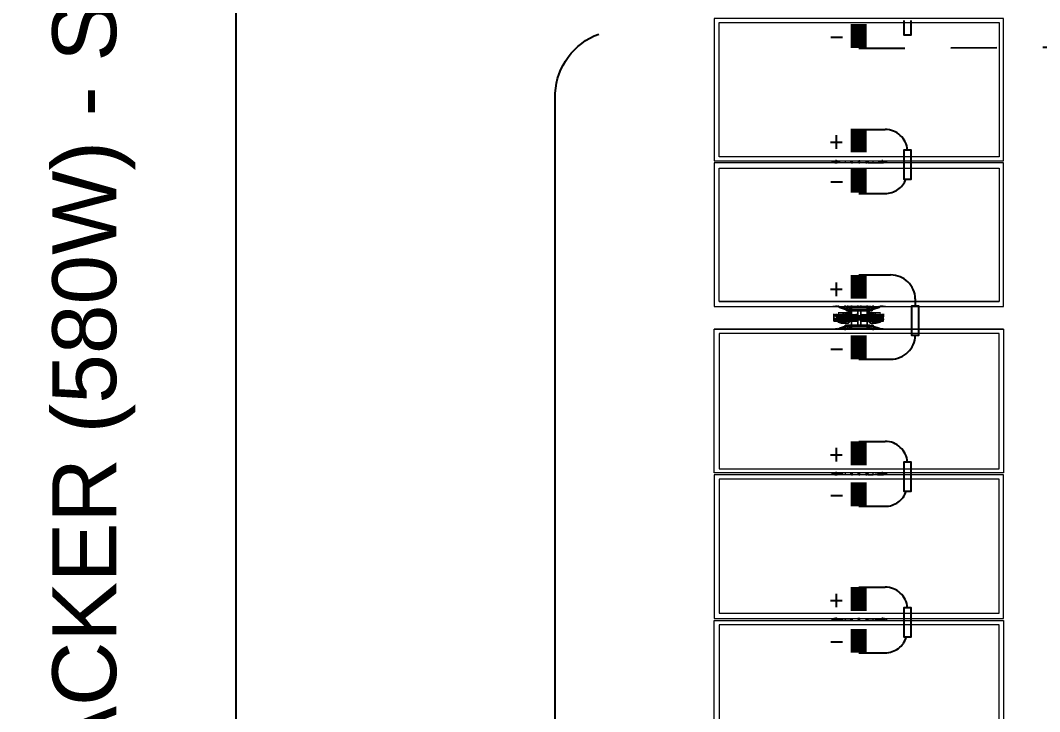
# Model space of a CAD drawing. Header units: feet. Extents: x -5.1 to 70.3, y -33 to 8.
# Drawn here: x 40.31 to 42.526, y -19.592 to -18.089 of the extents above; entities that cross this region are included whole.
import ezdxf

# ---------------------------------------------------------------- set-up
doc = ezdxf.new("R2010")
doc.units = ezdxf.units.FT
doc.header["$MEASUREMENT"] = 0
doc.linetypes.add('HIDDEN', pattern=[0.375, 0.25, -0.125])
for name, color, linetype in [('E-HARN-COMP', 8, 'Continuous'), ('E-TRNK-CABL-NEG', 170, 'HIDDEN'), ('E-TRUNK-CABLE-POS', 10, 'HIDDEN'), ('G-ANNO-TEXT', 1, 'Continuous'), ('Polarity-Text', 7, 'Continuous')]:
    doc.layers.add(name, color=color, linetype=linetype)
doc.styles.add('NEI-A', font='arial.ttf')

# ---------------------------------------------------------------- blocks, each defined once
blk = doc.blocks.new('A$Cc93f9aa1')
at = {"lineweight": 5}
for points in [[(5.5131, 0.4666), (5.5131, 0), (5.2831, 0), (5.2831, 0.4666)], [(5.7481, 0.4666), (5.5164, 0.4666), (5.5164, 0), (5.7481, 0)], [(5.9831, 0), (5.7514, 0), (5.7514, 0.4666), (5.9831, 0.4666)], [(6.2514, 0), (6.2514, 0.4666), (6.0198, 0.4666), (6.0198, 0)], [(6.4847, 0.4666), (6.2547, 0.4666), (6.2547, 0), (6.4847, 0)], [(5.5064, 0.4583), (5.2898, 0.4583), (5.2898, 0.0067), (5.5064, 0.0067)], [(5.7414, 0.0067), (5.7414, 0.4583), (5.5248, 0.4583), (5.5248, 0.0067)], [(5.9764, 0.0067), (5.9764, 0.4583), (5.7581, 0.4583), (5.7581, 0.0067)], [(6.0281, 0.4583), (6.2431, 0.4583), (6.2431, 0.0067), (6.0281, 0.0067)], [(6.2614, 0.4583), (6.4781, 0.4583), (6.4781, 0.0067), (6.2614, 0.0067)], [(5.5148, 0.275), (5.5148, 0.2733)], [(5.9848, 0.2667), (5.9831, 0.2683), (5.9831, 0.27), (5.9831, 0.275), (5.9831, 0.27), (5.9831, 0.2683)], [(5.9848, 0.2517), (5.9848, 0.25), (5.9831, 0.25), (5.9831, 0.2517), (5.9848, 0.2517), (5.9848, 0.2533), (5.9831, 0.255), (5.9864, 0.255), (5.9881, 0.255), (5.9848, 0.265), (5.9881, 0.255), (5.9864, 0.255), (5.9881, 0.255), (5.9881, 0.2533), (5.9881, 0.2517)], [(5.9948, 0.2667), (5.9931, 0.2617), (5.9931, 0.25), (5.9931, 0.2517), (5.9931, 0.25), (5.9931, 0.2617)], [(5.9964, 0.2667), (5.9964, 0.2583), (5.9964, 0.2667), (5.9948, 0.2667), (5.9948, 0.2583), (5.9948, 0.2667)], [(6.0081, 0.27), (6.0064, 0.27), (6.0064, 0.2733), (6.0064, 0.2717), (6.0048, 0.2717), (6.0048, 0.27), (6.0064, 0.27), (6.0048, 0.27), (6.0064, 0.27), (6.0048, 0.27), (6.0031, 0.27), (6.0048, 0.27), (6.0031, 0.27), (6.0048, 0.27), (6.0064, 0.27), (6.0048, 0.27), (6.0031, 0.27), (6.0031, 0.2683), (6.0031, 0.27), (6.0048, 0.27), (6.0031, 0.27), (6.0048, 0.27), (6.0048, 0.2683), (6.0031, 0.2683), (6.0014, 0.2683), (5.9998, 0.2683), (5.9981, 0.2683), (5.9981, 0.27), (5.9964, 0.27), (5.9964, 0.2733), (5.9981, 0.2733), (5.9981, 0.2717), (5.9998, 0.2717), (5.9981, 0.2717), (5.9981, 0.2733), (5.9998, 0.2733), (6.0048, 0.2733), (6.0064, 0.2733), (6.0081, 0.2733), (6.0064, 0.2733), (6.0048, 0.2733), (5.9998, 0.2733), (5.9981, 0.2733), (5.9964, 0.2733), (5.9964, 0.27), (5.9981, 0.27), (5.9981, 0.2683), (5.9998, 0.2683), (6.0014, 0.2683), (6.0031, 0.2683), (6.0048, 0.2683), (6.0048, 0.27), (6.0048, 0.2717), (6.0064, 0.2717), (6.0064, 0.2733), (6.0064, 0.27)], [(5.9964, 0.2383), (5.9981, 0.2383), (5.9964, 0.2383), (5.9964, 0.2617), (5.9964, 0.27), (5.9981, 0.27), (5.9964, 0.27), (5.9964, 0.2617)], [(5.9998, 0.27), (5.9981, 0.27), (5.9964, 0.27), (5.9981, 0.27)], [(6.0064, 0.195), (6.0064, 0.2033), (6.0064, 0.195), (6.0081, 0.195), (6.0064, 0.195), (6.0048, 0.1967), (6.0064, 0.195), (6.0064, 0.1933), (6.0048, 0.1933), (6.0048, 0.195), (6.0048, 0.1967), (6.0048, 0.195), (6.0064, 0.195), (6.0048, 0.195), (6.0048, 0.1933), (6.0064, 0.1933), (6.0064, 0.195), (6.0048, 0.195), (6.0048, 0.1933), (6.0064, 0.1933), (6.0081, 0.1933), (6.0064, 0.1933), (6.0048, 0.1933), (6.0048, 0.195), (6.0031, 0.195), (6.0048, 0.195), (6.0031, 0.195), (6.0048, 0.195), (6.0031, 0.195), (6.0048, 0.195), (6.0031, 0.195), (6.0048, 0.195), (6.0048, 0.1967), (6.0031, 0.1967), (6.0031, 0.2183), (6.0014, 0.2183), (6.0014, 0.2467), (6.0031, 0.2467), (6.0031, 0.2683), (6.0048, 0.2683), (6.0048, 0.2467), (6.0031, 0.2467), (6.0031, 0.2183), (6.0048, 0.2183), (6.0048, 0.2467), (6.0048, 0.2183), (6.0031, 0.2183), (6.0031, 0.2467), (6.0048, 0.2467), (6.0048, 0.2683), (6.0031, 0.2683), (6.0031, 0.2467), (6.0014, 0.2467), (6.0014, 0.2183), (6.0031, 0.2183), (6.0031, 0.1967), (6.0048, 0.1967), (6.0031, 0.1967), (6.0014, 0.1967), (5.9998, 0.1967), (5.9998, 0.195), (5.9981, 0.195), (5.9964, 0.195), (5.9981, 0.1967), (5.9964, 0.195), (5.9964, 0.1933), (5.9981, 0.1933), (5.9981, 0.195), (5.9998, 0.195), (5.9981, 0.195), (5.9981, 0.1967), (5.9981, 0.195), (5.9964, 0.195), (5.9964, 0.1933), (5.9981, 0.1933), (5.9981, 0.195), (5.9998, 0.195), (5.9981, 0.195), (5.9998, 0.195), (5.9998, 0.1967), (6.0014, 0.1967), (6.0031, 0.1967), (6.0048, 0.1967), (6.0048, 0.195)], [(6.0014, 0.2717), (5.9998, 0.2717), (5.9981, 0.2717), (5.9998, 0.27), (6.0014, 0.27), (5.9998, 0.27), (6.0014, 0.27), (5.9998, 0.27), (5.9981, 0.2717), (5.9998, 0.2717)], [(5.9998, 0.2683), (5.9998, 0.2467), (5.9981, 0.2467), (5.9981, 0.2683)], [(5.9998, 0.2683), (5.9998, 0.2467), (5.9981, 0.2467), (5.9981, 0.2683)], [(5.9998, 0.2467), (5.9998, 0.2183), (5.9981, 0.2183), (5.9981, 0.2467), (5.9981, 0.2183), (5.9998, 0.2183), (5.9998, 0.2467), (6.0014, 0.2467), (6.0014, 0.2667), (6.0014, 0.2467)], [(6.0014, 0.27), (5.9998, 0.27)], [(6.0014, 0.2683), (5.9998, 0.2683), (5.9998, 0.27), (5.9998, 0.2683), (6.0014, 0.2683), (6.0014, 0.2667), (5.9998, 0.2667), (6.0014, 0.2667)], [(6.0064, 0.2683), (6.0048, 0.2683), (6.0031, 0.2683), (6.0048, 0.2683)], [(6.0048, 0.2667), (6.0031, 0.2667)], [(6.0081, 0.2667), (6.0064, 0.2667)], [(6.0098, 0.2517), (6.0098, 0.2567), (6.0098, 0.2583), (6.0098, 0.2567), (6.0098, 0.255), (6.0064, 0.255), (6.0098, 0.255), (6.0098, 0.2567), (6.0098, 0.2517), (6.0098, 0.25), (6.0081, 0.25), (6.0064, 0.255), (6.0064, 0.2583), (6.0098, 0.2583), (6.0098, 0.2667), (6.0098, 0.2617), (6.0098, 0.25)], [(6.0098, 0.25), (6.0098, 0.26), (6.0098, 0.25), (6.0081, 0.2483), (6.0098, 0.25), (6.0081, 0.2483), (6.0081, 0.25), (6.0064, 0.255), (6.0064, 0.2583), (6.0064, 0.2667), (6.0064, 0.2583), (6.0098, 0.2583), (6.0098, 0.2667), (6.0098, 0.2617)], [(6.0164, 0.2533), (6.0164, 0.255), (6.0148, 0.255), (6.0181, 0.265), (6.0148, 0.255), (6.0164, 0.255), (6.0198, 0.255), (6.0198, 0.2533), (6.0181, 0.2533), (6.0181, 0.2517), (6.0148, 0.2517), (6.0148, 0.2533), (6.0164, 0.2533), (6.0164, 0.255), (6.0198, 0.255), (6.0198, 0.2533), (6.0181, 0.2533), (6.0181, 0.2517), (6.0148, 0.2517), (6.0148, 0.2533)], [(6.0198, 0.27), (6.0198, 0.2667), (6.0198, 0.27), (6.0198, 0.275)], [(5.9831, 0.2517), (5.9831, 0.25), (5.9848, 0.25), (5.9848, 0.2517), (5.9881, 0.2517), (5.9881, 0.2533), (5.9881, 0.255), (5.9864, 0.255), (5.9831, 0.255), (5.9848, 0.2533), (5.9848, 0.2517)], [(5.9848, 0.215), (5.9848, 0.2133), (5.9848, 0.215), (5.9831, 0.215), (5.9831, 0.25), (5.9831, 0.215)], [(5.9881, 0.245), (5.9864, 0.245), (5.9848, 0.2467), (5.9848, 0.2483), (5.9864, 0.2483), (5.9848, 0.2483), (5.9848, 0.2467), (5.9848, 0.2483), (5.9864, 0.2483), (5.9881, 0.2483), (5.9864, 0.2483), (5.9848, 0.2483), (5.9848, 0.2467), (5.9848, 0.245), (5.9848, 0.2467), (5.9864, 0.245), (5.9848, 0.245), (5.9831, 0.245), (5.9848, 0.245), (5.9864, 0.245), (5.9881, 0.245), (5.9881, 0.2467), (5.9881, 0.2483)], [(5.9864, 0.2483), (5.9848, 0.2467), (5.9864, 0.245), (5.9881, 0.2467)], [(5.9864, 0.2483), (5.9848, 0.2467), (5.9864, 0.245), (5.9881, 0.2467)], [(5.9864, 0.2483), (5.9881, 0.2483)], [(5.9881, 0.245), (5.9864, 0.245), (5.9881, 0.245), (5.9881, 0.2467), (5.9864, 0.2467), (5.9881, 0.2467), (5.9864, 0.2467), (5.9881, 0.2467), (5.9864, 0.2467), (5.9881, 0.2467), (5.9864, 0.2467), (5.9881, 0.2467), (5.9864, 0.2467), (5.9881, 0.2467), (5.9864, 0.2467), (5.9881, 0.2467), (5.9864, 0.2467), (5.9881, 0.2467), (5.9864, 0.2467), (5.9881, 0.2467), (5.9864, 0.2467), (5.9881, 0.2467), (5.9881, 0.2483)], [(5.9881, 0.2517), (5.9898, 0.2517), (5.9898, 0.255), (5.9881, 0.255), (5.9898, 0.255), (5.9881, 0.255), (5.9881, 0.2533), (5.9881, 0.255), (5.9898, 0.255), (5.9898, 0.2517), (5.9881, 0.2517), (5.9898, 0.2517), (5.9898, 0.215), (5.9881, 0.215), (5.9898, 0.215), (5.9898, 0.2517)], [(5.9931, 0.25), (5.9931, 0.26)], [(5.9948, 0.2583), (5.9964, 0.2583), (5.9964, 0.255), (5.9964, 0.25), (5.9948, 0.25), (5.9931, 0.2517), (5.9948, 0.2567), (5.9948, 0.255), (5.9964, 0.255), (5.9964, 0.2583)], [(5.9931, 0.2583), (5.9931, 0.2567)], [(5.9948, 0.2567), (5.9931, 0.2517), (5.9948, 0.25), (5.9964, 0.25), (5.9964, 0.255), (5.9948, 0.255)], [(5.9948, 0.25), (5.9931, 0.25), (5.9948, 0.2483), (5.9931, 0.25), (5.9948, 0.25), (5.9964, 0.2483), (5.9981, 0.2483), (5.9964, 0.2483), (5.9981, 0.2483), (5.9964, 0.2483), (5.9964, 0.25), (5.9964, 0.2483)], [(5.9964, 0.2483), (5.9948, 0.2483), (5.9931, 0.25), (5.9948, 0.2483)], [(5.9964, 0.2483), (5.9964, 0.2467), (5.9964, 0.2483), (5.9948, 0.2483)], [(5.9998, 0.2617), (5.9981, 0.2617)], [(5.9998, 0.2617), (5.9981, 0.2617)], [(6.0081, 0.2367), (6.0064, 0.2367), (6.0064, 0.2383), (6.0048, 0.2383), (6.0064, 0.2383), (6.0064, 0.2617), (6.0048, 0.2617), (6.0064, 0.2617), (6.0064, 0.2383), (6.0064, 0.235), (6.0081, 0.235), (6.0064, 0.235), (6.0081, 0.235), (6.0064, 0.235), (6.0081, 0.235), (6.0064, 0.235), (6.0064, 0.2383), (6.0064, 0.2367)], [(6.0064, 0.2617), (6.0048, 0.2617)], [(6.0064, 0.2483), (6.0131, 0.2483), (6.0064, 0.2483), (6.0081, 0.2483), (6.0098, 0.2483), (6.0081, 0.2483)], [(6.0098, 0.25), (6.0081, 0.2483), (6.0098, 0.2483), (6.0081, 0.2483), (6.0098, 0.25), (6.0114, 0.25), (6.0098, 0.25), (6.0098, 0.2517), (6.0098, 0.25), (6.0081, 0.25), (6.0081, 0.2483)], [(6.0148, 0.215), (6.0131, 0.215), (6.0131, 0.2517), (6.0148, 0.2517), (6.0131, 0.2517), (6.0131, 0.2533), (6.0148, 0.2533), (6.0148, 0.255), (6.0148, 0.2533), (6.0131, 0.2533), (6.0131, 0.2517), (6.0148, 0.2517), (6.0131, 0.2517), (6.0131, 0.215)], [(6.0164, 0.255), (6.0148, 0.255), (6.0148, 0.2533), (6.0164, 0.2533), (6.0148, 0.2533), (6.0148, 0.255)], [(6.0148, 0.2483), (6.0164, 0.2483), (6.0148, 0.2483), (6.0148, 0.2467), (6.0164, 0.245), (6.0148, 0.245), (6.0148, 0.2467)], [(6.0164, 0.2483), (6.0148, 0.2467), (6.0164, 0.245), (6.0181, 0.2467)], [(6.0148, 0.2483), (6.0164, 0.2483), (6.0148, 0.2483), (6.0148, 0.2467)], [(6.0164, 0.2483), (6.0148, 0.2467), (6.0164, 0.245), (6.0181, 0.2467)], [(6.0164, 0.245), (6.0181, 0.245), (6.0181, 0.2483), (6.0181, 0.245)], [(6.0214, 0.2517), (6.0198, 0.2517), (6.0198, 0.25), (6.0198, 0.2517), (6.0181, 0.2517), (6.0198, 0.2517)], [(6.0181, 0.25), (6.0181, 0.2517), (6.0181, 0.25), (6.0198, 0.25), (6.0198, 0.215), (6.0181, 0.215), (6.0198, 0.215), (6.0198, 0.25)], [(5.5164, 0.235), (5.5148, 0.235), (5.5148, 0.2333), (5.5131, 0.2333), (5.5131, 0.2317), (5.5148, 0.2317), (5.5164, 0.2317), (5.5164, 0.2333)], [(5.7498, 0.235), (5.7498, 0.2333), (5.7481, 0.2333), (5.7481, 0.2317), (5.7498, 0.2317), (5.7514, 0.2317), (5.7514, 0.2333), (5.7514, 0.235)], [(5.9848, 0.235), (5.9831, 0.235)], [(5.9848, 0.235), (5.9831, 0.235)], [(5.9898, 0.245), (5.9964, 0.245)], [(5.9981, 0.23), (5.9898, 0.23), (5.9898, 0.235), (5.9981, 0.235), (5.9964, 0.235), (5.9964, 0.2367), (5.9964, 0.2383), (5.9964, 0.235), (5.9981, 0.235), (5.9964, 0.235), (5.9981, 0.235), (5.9898, 0.235), (5.9898, 0.23), (5.9981, 0.23), (5.9998, 0.23), (5.9981, 0.23), (5.9964, 0.23), (5.9964, 0.2267), (5.9964, 0.23), (5.9981, 0.23), (5.9964, 0.23)], [(5.9964, 0.2367), (5.9964, 0.235), (5.9964, 0.2383)], [(5.9981, 0.235), (5.9964, 0.235)], [(5.9998, 0.2367), (5.9981, 0.2367)], [(5.9998, 0.2367), (5.9981, 0.2367)], [(6.0048, 0.235), (6.0131, 0.235), (6.0131, 0.23), (6.0131, 0.235), (6.0148, 0.235), (6.0131, 0.235)], [(6.0131, 0.2467), (6.0081, 0.2467), (6.0064, 0.245), (6.0131, 0.245), (6.0064, 0.245), (6.0081, 0.2467)], [(6.0064, 0.235), (6.0064, 0.2367), (6.0081, 0.2367), (6.0064, 0.2367)], [(6.0214, 0.245), (6.0198, 0.245)], [(6.0214, 0.235), (6.0198, 0.235)], [(6.0214, 0.235), (6.0198, 0.235)], [(6.2531, 0.235), (6.2531, 0.2333), (6.2514, 0.2333), (6.2514, 0.2317), (6.2531, 0.2317), (6.2547, 0.2317), (6.2547, 0.2333)], [(5.9848, 0.23), (5.9831, 0.23)], [(5.9848, 0.23), (5.9831, 0.23)], [(5.9881, 0.22), (5.9881, 0.2183), (5.9881, 0.2167), (5.9864, 0.2167), (5.9848, 0.2167), (5.9848, 0.2183), (5.9864, 0.2167), (5.9881, 0.2167), (5.9864, 0.2167), (5.9848, 0.2183), (5.9848, 0.2167), (5.9864, 0.2167), (5.9881, 0.2167), (5.9881, 0.2183), (5.9881, 0.22), (5.9864, 0.22), (5.9848, 0.22), (5.9831, 0.22), (5.9848, 0.22), (5.9848, 0.2183), (5.9848, 0.22), (5.9864, 0.22), (5.9881, 0.22), (5.9881, 0.2183), (5.9881, 0.2167), (5.9881, 0.2183), (5.9864, 0.2183), (5.9881, 0.2183), (5.9864, 0.2183), (5.9881, 0.2183), (5.9864, 0.2183), (5.9881, 0.2183), (5.9864, 0.2183), (5.9881, 0.2183), (5.9864, 0.2183), (5.9881, 0.2183), (5.9864, 0.2183), (5.9881, 0.2183), (5.9864, 0.2183), (5.9881, 0.2183), (5.9864, 0.2183), (5.9881, 0.2183), (5.9864, 0.2183), (5.9881, 0.2183)], [(5.9831, 0.215), (5.9831, 0.2133)], [(5.9864, 0.22), (5.9848, 0.22), (5.9848, 0.2183), (5.9848, 0.22), (5.9864, 0.22), (5.9881, 0.22)], [(5.9864, 0.22), (5.9848, 0.2183), (5.9864, 0.2167), (5.9881, 0.2183)], [(5.9864, 0.22), (5.9848, 0.2183), (5.9864, 0.2167), (5.9881, 0.2183)], [(5.9964, 0.22), (5.9898, 0.22)], [(5.9948, 0.2083), (5.9948, 0.21), (5.9964, 0.21), (5.9964, 0.2117), (5.9964, 0.215), (5.9964, 0.2167), (5.9948, 0.215), (5.9964, 0.2167), (5.9964, 0.215), (5.9931, 0.215), (5.9931, 0.2133), (5.9931, 0.215), (5.9948, 0.2167), (5.9964, 0.2167), (5.9981, 0.2167), (5.9964, 0.2167), (5.9948, 0.2167), (5.9931, 0.215), (5.9931, 0.205), (5.9931, 0.215), (5.9931, 0.205), (5.9931, 0.215), (5.9931, 0.2133)], [(5.9964, 0.2167), (5.9948, 0.2167), (5.9931, 0.215), (5.9948, 0.2167)], [(5.9931, 0.2133), (5.9931, 0.215), (5.9964, 0.215), (5.9964, 0.2117), (5.9964, 0.21), (5.9948, 0.21), (5.9948, 0.2083)], [(5.9964, 0.23), (5.9964, 0.2267)], [(5.9981, 0.23), (5.9964, 0.23)], [(5.9964, 0.2267), (5.9964, 0.2033), (5.9964, 0.195), (5.9981, 0.195), (5.9981, 0.1967), (5.9981, 0.195), (5.9964, 0.195), (5.9964, 0.2033), (5.9964, 0.2267), (5.9981, 0.2267)], [(5.9998, 0.2183), (6.0014, 0.2183), (6.0014, 0.1983), (5.9998, 0.1983), (6.0014, 0.1983), (6.0014, 0.1967), (5.9998, 0.1967), (6.0014, 0.1967), (6.0014, 0.1983), (6.0014, 0.2183), (5.9998, 0.2183), (5.9998, 0.1967), (5.9981, 0.1967), (5.9981, 0.2183), (5.9981, 0.1967), (5.9998, 0.1967)], [(6.0031, 0.195), (6.0031, 0.1967), (6.0048, 0.1967), (6.0048, 0.2183), (6.0048, 0.1967), (6.0031, 0.1967)], [(6.0148, 0.23), (6.0131, 0.23), (6.0048, 0.23), (6.0131, 0.23)], [(6.0064, 0.2267), (6.0048, 0.2267), (6.0064, 0.2267), (6.0064, 0.2033), (6.0048, 0.2033), (6.0064, 0.2033)], [(6.0064, 0.2267), (6.0064, 0.23)], [(6.0081, 0.2183), (6.0131, 0.2183), (6.0081, 0.2183), (6.0064, 0.22), (6.0131, 0.22), (6.0064, 0.22)], [(6.0114, 0.215), (6.0098, 0.215), (6.0081, 0.2167), (6.0098, 0.215), (6.0081, 0.2167), (6.0081, 0.215), (6.0081, 0.2167), (6.0064, 0.2167), (6.0131, 0.2167), (6.0064, 0.2167), (6.0081, 0.2167), (6.0098, 0.2167), (6.0081, 0.2167), (6.0098, 0.215), (6.0081, 0.2167), (6.0098, 0.215)], [(6.0098, 0.2083), (6.0098, 0.215), (6.0081, 0.215), (6.0064, 0.2117), (6.0064, 0.21), (6.0098, 0.21), (6.0098, 0.2083), (6.0098, 0.2067), (6.0098, 0.2083), (6.0098, 0.21), (6.0064, 0.21), (6.0064, 0.2117), (6.0081, 0.215), (6.0098, 0.215)], [(6.0098, 0.2167), (6.0081, 0.2167)], [(6.0098, 0.2133), (6.0098, 0.215), (6.0098, 0.205), (6.0098, 0.215), (6.0098, 0.1983), (6.0098, 0.215)], [(6.0148, 0.2133), (6.0131, 0.2133), (6.0131, 0.2117), (6.0148, 0.2117), (6.0148, 0.21), (6.0148, 0.2117), (6.0164, 0.2117), (6.0148, 0.2117), (6.0148, 0.2133), (6.0148, 0.2117), (6.0164, 0.2117), (6.0164, 0.21), (6.0148, 0.21), (6.0148, 0.2117), (6.0131, 0.2117), (6.0131, 0.2133), (6.0148, 0.2133), (6.0181, 0.2133), (6.0181, 0.215), (6.0181, 0.2133)], [(6.0164, 0.22), (6.0148, 0.2183), (6.0164, 0.2167), (6.0181, 0.2183)], [(6.0181, 0.22), (6.0181, 0.2183), (6.0181, 0.22), (6.0164, 0.22), (6.0148, 0.22), (6.0164, 0.22), (6.0181, 0.22), (6.0148, 0.22), (6.0148, 0.2183), (6.0148, 0.22), (6.0148, 0.2183), (6.0148, 0.2167), (6.0164, 0.2167), (6.0148, 0.2183), (6.0148, 0.2167), (6.0164, 0.2167), (6.0148, 0.2183), (6.0148, 0.22)], [(6.0164, 0.22), (6.0148, 0.2183), (6.0164, 0.2167), (6.0181, 0.2183)], [(6.0164, 0.21), (6.0198, 0.21), (6.0198, 0.2117), (6.0181, 0.2117), (6.0181, 0.2133), (6.0198, 0.2133), (6.0198, 0.215), (6.0198, 0.2133), (6.0181, 0.2133), (6.0181, 0.2117), (6.0198, 0.2117), (6.0198, 0.21), (6.0164, 0.21), (6.0148, 0.21), (6.0181, 0.2), (6.0148, 0.21)], [(6.0181, 0.2167), (6.0164, 0.2167), (6.0181, 0.2167), (6.0181, 0.2183)], [(6.0214, 0.23), (6.0198, 0.23)], [(6.0214, 0.23), (6.0198, 0.23)], [(6.0214, 0.22), (6.0198, 0.22)], [(5.9881, 0.2117), (5.9864, 0.21), (5.9881, 0.21), (5.9848, 0.2), (5.9881, 0.21), (5.9864, 0.21), (5.9831, 0.21), (5.9848, 0.2117), (5.9848, 0.2133), (5.9881, 0.2133), (5.9881, 0.2117), (5.9864, 0.21), (5.9831, 0.21), (5.9848, 0.2117), (5.9848, 0.2133), (5.9881, 0.2133)], [(5.9831, 0.1967), (5.9848, 0.1983)], [(5.9881, 0.2133), (5.9898, 0.2133), (5.9898, 0.21), (5.9898, 0.2133)], [(5.9881, 0.21), (5.9898, 0.21), (5.9881, 0.21), (5.9881, 0.2117), (5.9881, 0.21), (5.9898, 0.21)], [(5.9931, 0.2083), (5.9931, 0.2067)], [(5.9948, 0.1983), (5.9948, 0.2067), (5.9964, 0.2067), (5.9964, 0.1983)], [(5.9948, 0.1983), (5.9948, 0.2067), (5.9964, 0.2067), (5.9964, 0.1983)], [(5.9964, 0.21), (5.9964, 0.2067)], [(5.9981, 0.1983), (5.9964, 0.1983)], [(5.9998, 0.2033), (5.9981, 0.2033)], [(5.9998, 0.2033), (5.9981, 0.2033)], [(6.0048, 0.1983), (6.0031, 0.1983)], [(6.0064, 0.2033), (6.0048, 0.2033)], [(6.0064, 0.2067), (6.0064, 0.21)], [(6.0081, 0.1983), (6.0064, 0.1983), (6.0081, 0.1983), (6.0064, 0.1983), (6.0064, 0.2067), (6.0098, 0.2067), (6.0098, 0.1983), (6.0098, 0.2067), (6.0064, 0.2067), (6.0064, 0.1983)], [(6.0164, 0.21), (6.0148, 0.21), (6.0148, 0.2117), (6.0164, 0.2117)], [(6.0198, 0.1983), (6.0198, 0.1967)], [(5.9831, 0.19), (5.9831, 0.195)], [(6.0014, 0.195), (5.9998, 0.195)], [(6.0048, 0.195), (6.0031, 0.195)], [(6.0048, 0.1933), (6.0031, 0.1933), (6.0064, 0.1933), (6.0031, 0.1933)], [(6.0198, 0.19), (6.0198, 0.195)]]:
    blk.add_lwpolyline(points, close=True, dxfattribs=at)
for points in [[(5.9831, 0), (5.9831, 0.4666)], [(6.0198, 0.4666), (6.0198, 0)], [(5.9764, 0.0067), (5.9764, 0.4583)], [(6.0281, 0.4583), (6.0281, 0.0067)], [(5.5164, 0.2767), (5.5131, 0.2767)], [(5.5148, 0.255), (5.5131, 0.255), (5.5131, 0.2567), (5.5148, 0.2633), (5.5148, 0.2733), (5.5148, 0.27), (5.5131, 0.2683)], [(5.5164, 0.27), (5.5164, 0.2733)], [(5.7514, 0.2767), (5.7481, 0.2767)], [(5.7514, 0.275), (5.7498, 0.275), (5.7498, 0.2733), (5.7498, 0.2717), (5.7481, 0.2717), (5.7481, 0.27), (5.7481, 0.2683)], [(5.7498, 0.255), (5.7481, 0.255), (5.7481, 0.2567), (5.7498, 0.2633), (5.7498, 0.2733)], [(5.7498, 0.27), (5.7498, 0.2733), (5.7498, 0.275)], [(5.9831, 0.2667), (5.9831, 0.2667)], [(5.9831, 0.2667), (5.9831, 0.2667)], [(5.9981, 0.27), (5.9998, 0.27), (5.9981, 0.27)], [(5.9981, 0.27), (5.9998, 0.27), (5.9981, 0.27)], [(6.0048, 0.2717), (6.0064, 0.2717), (6.0048, 0.2717)], [(6.0048, 0.2717), (6.0064, 0.2717), (6.0048, 0.2717)], [(6.0048, 0.27), (6.0048, 0.27)], [(6.0048, 0.27), (6.0064, 0.27)], [(6.0048, 0.27), (6.0048, 0.27)], [(6.0064, 0.27), (6.0048, 0.27)], [(6.0064, 0.2617), (6.0064, 0.27)], [(6.0064, 0.2617), (6.0064, 0.27)], [(6.0081, 0.2667), (6.0081, 0.2667)], [(6.0081, 0.2667), (6.0081, 0.2667)], [(6.0198, 0.2667), (6.0198, 0.2667)], [(6.0198, 0.2667), (6.0198, 0.2667)], [(6.2547, 0.2767), (6.2514, 0.2767)], [(6.2531, 0.27), (6.2531, 0.2733), (6.2531, 0.275), (6.2531, 0.2733), (6.2514, 0.2717), (6.2514, 0.27), (6.2514, 0.2683)], [(6.2531, 0.255), (6.2514, 0.255), (6.2514, 0.2633), (6.2531, 0.2733)], [(5.5148, 0.2467), (5.5131, 0.2467), (5.5131, 0.255)], [(5.7498, 0.2467), (5.7481, 0.2467), (5.7481, 0.255)], [(5.9848, 0.2483), (5.9848, 0.2483)], [(5.9848, 0.2483), (5.9848, 0.2483)], [(5.9864, 0.2483), (5.9864, 0.2483)], [(5.9864, 0.2483), (5.9864, 0.2483)], [(5.9881, 0.2517), (5.9881, 0.2517)], [(5.9881, 0.2517), (5.9881, 0.2517)], [(5.9881, 0.2483), (5.9881, 0.2483)], [(5.9881, 0.2483), (5.9881, 0.2483)], [(5.9898, 0.2517), (5.9898, 0.2517)], [(5.9898, 0.2517), (5.9898, 0.2517)], [(5.9931, 0.26), (5.9931, 0.26)], [(5.9931, 0.26), (5.9931, 0.26)], [(6.0098, 0.26), (6.0098, 0.26)], [(6.0098, 0.26), (6.0098, 0.26)], [(6.0131, 0.2517), (6.0131, 0.2517)], [(6.0131, 0.2517), (6.0131, 0.2517)], [(6.0148, 0.2467), (6.0148, 0.245), (6.0164, 0.245), (6.0181, 0.245), (6.0181, 0.2467), (6.0164, 0.2467), (6.0181, 0.2467), (6.0164, 0.2467), (6.0181, 0.2467), (6.0164, 0.2467), (6.0181, 0.2467), (6.0164, 0.2467), (6.0181, 0.2467), (6.0164, 0.2467), (6.0181, 0.2467), (6.0164, 0.2467), (6.0181, 0.2467), (6.0164, 0.2467), (6.0181, 0.2467), (6.0164, 0.2467), (6.0181, 0.2467), (6.0164, 0.2467), (6.0181, 0.2467), (6.0198, 0.2467), (6.0181, 0.2467), (6.0181, 0.2483), (6.0181, 0.2467), (6.0181, 0.245)], [(6.0148, 0.2483), (6.0148, 0.2483)], [(6.0148, 0.2483), (6.0148, 0.2483)], [(6.0164, 0.2483), (6.0181, 0.2483), (6.0164, 0.2483)], [(6.0164, 0.2483), (6.0164, 0.2483)], [(6.0164, 0.2483), (6.0181, 0.2483), (6.0164, 0.2483)], [(6.0164, 0.2483), (6.0164, 0.2483)], [(6.0181, 0.2483), (6.0181, 0.2483)], [(6.0181, 0.2483), (6.0181, 0.2483)], [(6.2531, 0.2467), (6.2514, 0.2467), (6.2514, 0.255)], [(5.5164, 0.2467), (5.5131, 0.2467)], [(5.5164, 0.245), (5.5131, 0.245), (5.5148, 0.245)], [(5.5131, 0.245), (5.5131, 0.2433), (5.5164, 0.2433)], [(5.7514, 0.2467), (5.7481, 0.2467)], [(5.7514, 0.245), (5.7481, 0.245), (5.7498, 0.245)], [(5.7481, 0.245), (5.7481, 0.2433), (5.7514, 0.2433)], [(5.9848, 0.2467), (5.9848, 0.2467)], [(5.9848, 0.2467), (5.9848, 0.2467)], [(5.9848, 0.245), (5.9848, 0.245)], [(5.9848, 0.245), (5.9848, 0.245)], [(5.9864, 0.245), (5.9864, 0.245)], [(5.9864, 0.245), (5.9864, 0.245)], [(5.9881, 0.2467), (5.9881, 0.2467)], [(5.9881, 0.2467), (5.9881, 0.2467)], [(5.9881, 0.245), (5.9881, 0.245)], [(5.9881, 0.245), (5.9881, 0.245)], [(6.0148, 0.2467), (6.0148, 0.2467)], [(6.0148, 0.2467), (6.0164, 0.245)], [(6.0148, 0.2467), (6.0148, 0.2467)], [(6.0148, 0.245), (6.0148, 0.245)], [(6.0148, 0.245), (6.0148, 0.245)], [(6.0164, 0.245), (6.0164, 0.245)], [(6.0164, 0.245), (6.0181, 0.245)], [(6.0164, 0.245), (6.0164, 0.245)], [(6.0181, 0.2467), (6.0181, 0.2467)], [(6.0181, 0.2467), (6.0181, 0.2467)], [(6.0181, 0.245), (6.0181, 0.245)], [(6.0181, 0.245), (6.0181, 0.245)], [(6.2547, 0.2467), (6.2514, 0.2467)], [(6.2547, 0.245), (6.2514, 0.245), (6.2531, 0.245)], [(6.2514, 0.245), (6.2514, 0.2433), (6.2547, 0.2433)], [(5.5164, 0.2217), (5.5131, 0.2217), (5.5131, 0.22), (5.5164, 0.22)], [(5.5148, 0.1917), (5.5148, 0.2), (5.5131, 0.21), (5.5131, 0.2183), (5.5148, 0.2183)], [(5.5131, 0.2183), (5.5164, 0.2183)], [(5.7514, 0.2217), (5.7481, 0.2217), (5.7481, 0.22)], [(5.7514, 0.22), (5.7481, 0.22), (5.7498, 0.22)], [(5.7498, 0.2183), (5.7481, 0.2183), (5.7481, 0.21), (5.7498, 0.2), (5.7498, 0.1917), (5.7514, 0.1917)], [(5.7481, 0.2183), (5.7514, 0.2183)], [(5.9848, 0.22), (5.9848, 0.22)], [(5.9848, 0.22), (5.9848, 0.22)], [(5.9848, 0.2183), (5.9848, 0.2183)], [(5.9848, 0.2183), (5.9848, 0.2183)], [(5.9848, 0.2167), (5.9848, 0.2167)], [(5.9848, 0.2167), (5.9848, 0.2167)], [(5.9864, 0.22), (5.9864, 0.22)], [(5.9864, 0.22), (5.9864, 0.22)], [(5.9864, 0.2167), (5.9864, 0.2167)], [(5.9864, 0.2167), (5.9864, 0.2167)], [(5.9881, 0.22), (5.9881, 0.22)], [(5.9881, 0.22), (5.9881, 0.22)], [(5.9881, 0.2183), (5.9881, 0.2183)], [(5.9881, 0.2183), (5.9881, 0.2183)], [(5.9881, 0.2167), (5.9881, 0.2167)], [(5.9881, 0.2167), (5.9881, 0.2167)], [(5.9881, 0.215), (5.9881, 0.215)], [(5.9881, 0.215), (5.9881, 0.215)], [(5.9898, 0.215), (5.9898, 0.215)], [(5.9898, 0.215), (5.9898, 0.215)], [(5.9964, 0.2167), (5.9964, 0.2183)], [(5.9964, 0.2167), (5.9964, 0.2183)], [(5.9964, 0.2167), (5.9981, 0.2167)], [(5.9964, 0.2167), (5.9981, 0.2167)], [(5.9981, 0.23), (5.9998, 0.23)], [(5.9981, 0.23), (5.9998, 0.23)], [(6.0064, 0.23), (6.0081, 0.23)], [(6.0064, 0.23), (6.0081, 0.23)], [(6.0064, 0.23), (6.0081, 0.23)], [(6.0064, 0.23), (6.0081, 0.23)], [(6.0064, 0.23), (6.0064, 0.2267)], [(6.0064, 0.23), (6.0064, 0.2267)], [(6.0064, 0.23), (6.0081, 0.23)], [(6.0064, 0.23), (6.0081, 0.23)], [(6.0064, 0.23), (6.0081, 0.23)], [(6.0064, 0.23), (6.0081, 0.23)], [(6.0131, 0.215), (6.0131, 0.215)], [(6.0131, 0.215), (6.0131, 0.215)], [(6.0148, 0.22), (6.0148, 0.22)], [(6.0148, 0.22), (6.0148, 0.22)], [(6.0148, 0.2183), (6.0148, 0.2183)], [(6.0148, 0.2183), (6.0148, 0.2183)], [(6.0148, 0.2167), (6.0148, 0.2167)], [(6.0148, 0.2167), (6.0148, 0.2167)], [(6.0148, 0.215), (6.0148, 0.215)], [(6.0148, 0.215), (6.0148, 0.215)], [(6.0181, 0.22), (6.0164, 0.22)], [(6.0164, 0.22), (6.0164, 0.22)], [(6.0164, 0.22), (6.0181, 0.22)], [(6.0164, 0.22), (6.0164, 0.22)], [(6.0164, 0.2183), (6.0181, 0.2183)], [(6.0164, 0.2183), (6.0181, 0.2183)], [(6.0164, 0.2183), (6.0181, 0.2183)], [(6.0164, 0.2183), (6.0181, 0.2183)], [(6.0164, 0.2183), (6.0181, 0.2183)], [(6.0164, 0.2183), (6.0181, 0.2183)], [(6.0164, 0.2183), (6.0181, 0.2183)], [(6.0164, 0.2183), (6.0181, 0.2183)], [(6.0164, 0.2183), (6.0181, 0.2183)], [(6.0164, 0.2183), (6.0181, 0.2183)], [(6.0164, 0.2183), (6.0181, 0.2183)], [(6.0164, 0.2183), (6.0181, 0.2183)], [(6.0164, 0.2183), (6.0181, 0.2183)], [(6.0164, 0.2183), (6.0181, 0.2183)], [(6.0164, 0.2183), (6.0181, 0.2183)], [(6.0164, 0.2183), (6.0181, 0.2183)], [(6.0164, 0.2183), (6.0181, 0.2183)], [(6.0164, 0.2183), (6.0181, 0.2183)], [(6.0164, 0.2167), (6.0181, 0.2167)], [(6.0164, 0.2167), (6.0164, 0.2167)], [(6.0164, 0.2167), (6.0181, 0.2167)], [(6.0164, 0.2167), (6.0164, 0.2167)], [(6.0181, 0.22), (6.0181, 0.22)], [(6.0181, 0.2183), (6.0181, 0.22)], [(6.0181, 0.22), (6.0181, 0.22)], [(6.0181, 0.2183), (6.0181, 0.22)], [(6.0181, 0.2183), (6.0181, 0.2183)], [(6.0181, 0.2167), (6.0181, 0.2183)], [(6.0181, 0.2167), (6.0181, 0.2183)], [(6.0181, 0.2183), (6.0181, 0.2183)], [(6.0181, 0.2167), (6.0181, 0.2167)], [(6.0181, 0.2167), (6.0181, 0.2167)], [(6.2547, 0.2217), (6.2514, 0.2217), (6.2514, 0.22)], [(6.2547, 0.22), (6.2514, 0.22), (6.2531, 0.22)], [(6.2531, 0.2183), (6.2514, 0.2183), (6.2514, 0.21), (6.2514, 0.2), (6.2531, 0.1933), (6.2531, 0.1917), (6.2547, 0.1917)], [(6.2514, 0.2183), (6.2547, 0.2183)], [(5.9831, 0.2133), (5.9848, 0.2133), (5.9831, 0.2133)], [(5.9831, 0.2133), (5.9848, 0.2133), (5.9831, 0.2133)], [(5.9831, 0.1983), (5.9831, 0.1983)], [(5.9831, 0.1983), (5.9831, 0.1983)], [(5.9931, 0.205), (5.9948, 0.1983)], [(5.9931, 0.205), (5.9931, 0.205)], [(5.9931, 0.205), (5.9948, 0.1983)], [(5.9931, 0.205), (5.9931, 0.205)], [(5.9948, 0.1983), (5.9948, 0.1983)], [(5.9948, 0.1983), (5.9948, 0.1983)], [(6.0081, 0.1983), (6.0081, 0.1983)], [(6.0081, 0.1983), (6.0081, 0.1983)], [(6.0098, 0.205), (6.0098, 0.205)], [(6.0098, 0.205), (6.0098, 0.205)], [(6.0198, 0.1983), (6.0198, 0.1983)], [(6.0198, 0.1983), (6.0198, 0.1983)], [(5.5131, 0.1967), (5.5148, 0.195), (5.5148, 0.19), (5.5148, 0.1917), (5.5164, 0.1917), (5.5164, 0.195)], [(5.5164, 0.1883), (5.5131, 0.1883)], [(5.5148, 0.19), (5.5164, 0.19)], [(5.7481, 0.1967), (5.7481, 0.195), (5.7481, 0.1933), (5.7498, 0.1933), (5.7498, 0.19), (5.7514, 0.19)], [(5.7514, 0.1883), (5.7481, 0.1883)], [(5.7498, 0.195), (5.7498, 0.1917), (5.7498, 0.19)], [(5.9831, 0.195), (5.9831, 0.195)], [(5.9831, 0.195), (5.9831, 0.195)], [(5.9981, 0.1933), (5.9998, 0.195)], [(5.9981, 0.1933), (5.9998, 0.195)], [(5.9981, 0.1933), (5.9998, 0.1933)], [(5.9981, 0.1933), (5.9998, 0.1933)], [(5.9981, 0.1933), (5.9998, 0.1933)], [(5.9981, 0.1933), (6.0031, 0.1933)], [(5.9981, 0.1933), (5.9998, 0.1933)], [(5.9981, 0.1933), (5.9998, 0.1933)], [(5.9981, 0.1933), (5.9998, 0.1933)], [(5.9981, 0.1933), (6.0031, 0.1933)], [(5.9998, 0.195), (6.0014, 0.195)], [(5.9998, 0.195), (6.0014, 0.195)], [(5.9998, 0.195), (6.0014, 0.195)], [(5.9998, 0.195), (6.0014, 0.195)], [(6.0198, 0.195), (6.0198, 0.195)], [(6.0198, 0.195), (6.0198, 0.195)], [(6.2514, 0.1967), (6.2514, 0.195), (6.2514, 0.1933), (6.2531, 0.1933), (6.2531, 0.19), (6.2547, 0.19)], [(6.2547, 0.1883), (6.2514, 0.1883)], [(6.2531, 0.195), (6.2531, 0.1917), (6.2531, 0.19)]]:
    blk.add_lwpolyline(points, dxfattribs=at)
at = {"color": 8, "lineweight": 5, "true_color": 0x808080}
for points in [[(5.5164, 0.2767), (5.5131, 0.2767)], [(5.5131, 0.2733), (5.5148, 0.275)], [(5.5131, 0.27), (5.5148, 0.27), (5.5131, 0.2683), (5.5131, 0.2617)], [(5.5131, 0.2667), (5.5131, 0.2683), (5.5148, 0.2683)], [(5.5148, 0.2733), (5.5164, 0.2583)], [(5.5164, 0.2733), (5.5164, 0.2733)], [(5.5164, 0.2683), (5.5164, 0.27)], [(5.7514, 0.2767), (5.7481, 0.2767)], [(5.7481, 0.2733), (5.7481, 0.275), (5.7498, 0.275)], [(5.7481, 0.2617), (5.7481, 0.27), (5.7498, 0.27)], [(5.7481, 0.2667), (5.7481, 0.2683)], [(5.7498, 0.2733), (5.7498, 0.2733)], [(5.7498, 0.2733), (5.7514, 0.2583)], [(5.7514, 0.2683), (5.7514, 0.27)], [(5.9981, 0.2717), (5.9981, 0.2717)], [(5.9981, 0.2717), (5.9981, 0.2717)], [(5.9981, 0.27), (5.9998, 0.27)], [(5.9981, 0.27), (5.9998, 0.27)], [(5.9981, 0.27), (5.9998, 0.27)], [(5.9981, 0.27), (5.9998, 0.27)], [(5.9998, 0.27), (6.0014, 0.27)], [(5.9998, 0.27), (6.0014, 0.27)], [(6.0031, 0.27), (6.0048, 0.27)], [(6.0031, 0.27), (6.0048, 0.27)], [(6.0048, 0.2717), (6.0048, 0.2717)], [(6.0048, 0.2717), (6.0048, 0.2717)], [(6.0048, 0.27), (6.0064, 0.27)], [(6.0048, 0.27), (6.0064, 0.27)], [(6.0048, 0.27), (6.0064, 0.27)], [(6.0048, 0.27), (6.0064, 0.27)], [(6.0064, 0.27), (6.0064, 0.2617)], [(6.0064, 0.27), (6.0064, 0.2617)], [(6.2547, 0.2767), (6.2514, 0.2767)], [(6.2514, 0.2733), (6.2514, 0.275), (6.2531, 0.275)], [(6.2514, 0.2617), (6.2514, 0.27), (6.2531, 0.27)], [(6.2514, 0.2667), (6.2514, 0.2683), (6.2531, 0.2683)], [(6.2531, 0.2733), (6.2531, 0.2733)], [(6.2531, 0.2733), (6.2547, 0.2583)], [(6.2547, 0.2683), (6.2547, 0.27), (6.2564, 0.27)], [(5.5164, 0.255), (5.5131, 0.255)], [(5.7514, 0.255), (5.7481, 0.255)], [(6.2547, 0.255), (6.2514, 0.255)], [(5.5131, 0.21), (5.5164, 0.21)], [(5.5131, 0.195), (5.5148, 0.195), (5.5131, 0.1967), (5.5131, 0.2033)], [(5.5131, 0.1967), (5.5131, 0.1983)], [(5.5164, 0.2067), (5.5148, 0.1917)], [(5.7481, 0.21), (5.7514, 0.21)], [(5.7481, 0.2033), (5.7481, 0.195), (5.7498, 0.195)], [(5.7498, 0.1967), (5.7481, 0.1967), (5.7481, 0.1983)], [(5.7514, 0.2067), (5.7498, 0.1917)], [(6.2514, 0.21), (6.2547, 0.21)], [(6.2514, 0.2033), (6.2514, 0.195), (6.2531, 0.195)], [(6.2514, 0.1967), (6.2514, 0.1983)], [(6.2547, 0.2067), (6.2531, 0.1917)], [(5.5148, 0.19), (5.5148, 0.1917), (5.5131, 0.1917)], [(5.5164, 0.1883), (5.5131, 0.1883)], [(5.5164, 0.1967), (5.5164, 0.195), (5.5181, 0.195)], [(5.5164, 0.1917), (5.5164, 0.1917)], [(5.7498, 0.19), (5.7481, 0.1917)], [(5.7514, 0.1883), (5.7481, 0.1883)], [(5.7498, 0.1917), (5.7498, 0.1917)], [(5.7514, 0.1967), (5.7514, 0.195), (5.7531, 0.195)], [(5.9981, 0.1933), (5.9981, 0.1933)], [(5.9981, 0.1933), (5.9981, 0.1933)], [(6.0048, 0.1933), (6.0048, 0.1933)], [(6.0048, 0.1933), (6.0048, 0.1933)], [(6.2531, 0.19), (6.2514, 0.19), (6.2514, 0.1917)], [(6.2547, 0.1883), (6.2514, 0.1883)], [(6.2531, 0.1917), (6.2531, 0.1917)], [(6.2547, 0.1967), (6.2547, 0.195), (6.2564, 0.195)]]:
    blk.add_lwpolyline(points, dxfattribs=at)
for points in [[(5.5181, 0.27), (5.5164, 0.27)], [(5.7531, 0.27), (5.7514, 0.27)], [(5.9848, 0.27), (5.9831, 0.27)], [(5.9831, 0.2667), (5.9848, 0.2667)], [(5.9831, 0.265), (5.9848, 0.265), (5.9831, 0.265), (5.9864, 0.255)], [(5.9964, 0.27), (5.9964, 0.2617)], [(5.9981, 0.2717), (5.9981, 0.2733)], [(5.9998, 0.27), (5.9981, 0.27)], [(6.0014, 0.27), (5.9998, 0.27)], [(6.0048, 0.27), (6.0031, 0.27)], [(6.0048, 0.2733), (6.0048, 0.2717)], [(6.0064, 0.27), (6.0048, 0.27)], [(6.0164, 0.255), (6.0198, 0.265), (6.0181, 0.265), (6.0198, 0.265)], [(6.0214, 0.27), (6.0198, 0.27)], [(6.0214, 0.2667), (6.0198, 0.2667)], [(5.9831, 0.255), (5.9814, 0.255), (5.9831, 0.255), (5.9831, 0.2567)], [(5.9848, 0.2483), (5.9848, 0.25)], [(5.9881, 0.2517), (5.9881, 0.2483)], [(5.9981, 0.2583), (5.9964, 0.2583)], [(5.9981, 0.255), (5.9964, 0.255)], [(5.9981, 0.25), (5.9964, 0.25)], [(5.9998, 0.235), (5.9981, 0.235), (5.9981, 0.2383), (5.9981, 0.2617), (5.9981, 0.2383), (5.9981, 0.235)], [(6.0048, 0.235), (6.0048, 0.2383), (6.0048, 0.2617), (6.0048, 0.2383)], [(6.0081, 0.2583), (6.0064, 0.2583)], [(6.0081, 0.255), (6.0064, 0.255)], [(6.0081, 0.25), (6.0064, 0.25)], [(6.0148, 0.2483), (6.0148, 0.2517)], [(6.0181, 0.25), (6.0181, 0.2483)], [(6.0214, 0.255), (6.0198, 0.255), (6.0198, 0.2567), (6.0198, 0.255)], [(5.9848, 0.22), (5.9848, 0.245)], [(5.9881, 0.245), (5.9881, 0.22)], [(5.9998, 0.2367), (5.9981, 0.2367)], [(5.9998, 0.2367), (5.9981, 0.2367)], [(6.0064, 0.2367), (6.0048, 0.2367)], [(6.0064, 0.2367), (6.0048, 0.2367)], [(6.0081, 0.235), (6.0064, 0.235)], [(6.0148, 0.22), (6.0148, 0.245)], [(6.0181, 0.245), (6.0181, 0.22)], [(5.9848, 0.215), (5.9848, 0.2167)], [(5.9881, 0.2167), (5.9881, 0.215)], [(5.9981, 0.215), (5.9964, 0.215)], [(5.9998, 0.23), (5.9981, 0.23), (5.9981, 0.2267), (5.9981, 0.2033), (5.9981, 0.2267), (5.9981, 0.23)], [(5.9998, 0.2283), (5.9981, 0.2283)], [(5.9998, 0.2283), (5.9981, 0.2283)], [(6.0048, 0.23), (6.0048, 0.2033)], [(6.0064, 0.2283), (6.0048, 0.2283)], [(6.0064, 0.2283), (6.0048, 0.2283)], [(6.0081, 0.23), (6.0064, 0.23)], [(6.0064, 0.215), (6.0081, 0.215)], [(6.0148, 0.215), (6.0148, 0.2167)], [(6.0181, 0.2167), (6.0181, 0.215)], [(5.9814, 0.21), (5.9831, 0.21), (5.9831, 0.2117), (5.9831, 0.21)], [(5.9864, 0.21), (5.9831, 0.2017)], [(5.9831, 0.2), (5.9848, 0.2)], [(5.9831, 0.1983), (5.9848, 0.1983)], [(5.9981, 0.2117), (5.9964, 0.2117)], [(5.9981, 0.2067), (5.9964, 0.2067)], [(5.9964, 0.2033), (5.9964, 0.195)], [(6.0064, 0.195), (6.0048, 0.195), (6.0064, 0.195), (6.0048, 0.195), (6.0031, 0.195), (6.0048, 0.195), (6.0064, 0.195), (6.0048, 0.195), (6.0064, 0.195), (6.0064, 0.2033)], [(6.0081, 0.2117), (6.0064, 0.2117)], [(6.0081, 0.2067), (6.0064, 0.2067)], [(6.0198, 0.2017), (6.0164, 0.21)], [(6.0198, 0.2), (6.0181, 0.2)], [(6.0198, 0.21), (6.0198, 0.2117), (6.0198, 0.21), (6.0214, 0.21)], [(6.0214, 0.1983), (6.0198, 0.1983)], [(5.9848, 0.1967), (5.9831, 0.1967)], [(5.9848, 0.195), (5.9831, 0.195)], [(5.9998, 0.195), (5.9981, 0.195), (5.9998, 0.195), (5.9981, 0.195), (5.9998, 0.195), (6.0014, 0.195)], [(5.9998, 0.195), (5.9981, 0.195)], [(5.9998, 0.1933), (5.9981, 0.1933)], [(6.0014, 0.1967), (5.9998, 0.1967)], [(6.0048, 0.1967), (6.0031, 0.1967)], [(6.0064, 0.1933), (6.0048, 0.1933)], [(6.0214, 0.1967), (6.0198, 0.1967)], [(6.0214, 0.195), (6.0198, 0.195)]]:
    blk.add_lwpolyline(points, close=True, dxfattribs=at)

msp = doc.modelspace()

# ---------------------------------------------------------------- linework, layer by layer
at = {"layer": 'E-HARN-COMP', "const_width": 0.0347}
for points in [[(42.1329, -18.1488), (42.1329, -18.0971)], [(42.1329, -18.3763), (42.1329, -18.3245)], [(42.1329, -18.464), (42.1329, -18.4123)], [(42.1329, -18.6944), (42.1329, -18.6426)], [(42.1329, -18.8258), (42.1329, -18.7741)], [(42.1329, -19.0564), (42.1329, -19.0046)], [(42.1329, -19.1457), (42.1329, -19.0939)], [(42.1329, -19.3731), (42.1329, -19.3214)], [(42.1329, -19.4642), (42.1329, -19.4124)]]:
    msp.add_lwpolyline(points, dxfattribs=at)
at = {"layer": 'E-HARN-COMP'}
for points in [[(42.2307, -18.0891), (42.2307, -18.1208), (42.2469, -18.1208), (42.2469, -18.0891)], [(42.2469, -18.4029), (42.2469, -18.3712), (42.2307, -18.3712), (42.2307, -18.4029)], [(42.2307, -18.4029), (42.2307, -18.4346), (42.2469, -18.4346), (42.2469, -18.4029)], [(42.2635, -18.7422), (42.2635, -18.7105), (42.2473, -18.7105), (42.2473, -18.7422)], [(42.2473, -18.7422), (42.2473, -18.7739), (42.2635, -18.7739), (42.2635, -18.7422)], [(42.2469, -19.0812), (42.2469, -19.0495), (42.2307, -19.0495), (42.2307, -19.0812)], [(42.2307, -19.0812), (42.2307, -19.1129), (42.2469, -19.1129), (42.2469, -19.0812)], [(42.2469, -19.398), (42.2469, -19.3663), (42.2307, -19.3663), (42.2307, -19.398)], [(42.2307, -19.398), (42.2307, -19.4297), (42.2469, -19.4297), (42.2469, -19.398)]]:
    msp.add_lwpolyline(points, dxfattribs=at)
at = {"layer": 'E-TRNK-CABL-NEG', "ltscale": 0.1}
msp.add_lwpolyline([(42.1329, -18.1497), (42.6156, -18.1472)], dxfattribs=at)
for points in [[(42.1329, -18.4656), (42.1901, -18.4656, 0.30904), (42.2355, -18.4346, 0.30904)], [(42.1329, -18.8258), (42.2021, -18.8258, 0.404462), (42.2558, -18.7739)], [(42.1329, -19.1457), (42.1901, -19.1457, 0.319123), (42.2362, -19.1129, 0.319123)], [(42.1329, -19.4642), (42.1901, -19.4642, 0.329497), (42.2367, -19.4297, 0.329497)]]:
    msp.add_lwpolyline(points, format="xyb", dxfattribs=at)
at = {"layer": 'E-TRUNK-CABLE-POS', "ltscale": 0.1}
for points in [[(42.1329, -18.3262), (42.1901, -18.3262, -0.391396), (42.2387, -18.3712, -0.391396)], [(42.1329, -18.6426), (42.2021, -18.6426, -0.404462), (42.2558, -18.6946), (42.2558, -18.7105)], [(42.1329, -19.0046), (42.1901, -19.0046, -0.391396), (42.2387, -19.0495, -0.391396)], [(42.1329, -19.3214), (42.1901, -19.3214, -0.391396), (42.2387, -19.3663, -0.391396)]]:
    msp.add_lwpolyline(points, format="xyb", dxfattribs=at)
at = {"layer": 'G-ANNO-TEXT', "flags": 128}
for points in [[(40.8741, -26.4619, -0.346723), (40.7793, -26.2532), (40.7793, -17.9502, 0.298343), (40.6845, -17.8217, 0.298343), (40.7793, -17.6932), (40.7793, -9.373, -0.429188), (40.8741, -9.2518)], [(41.5676, -26.4852, -0.35318), (41.4728, -26.3173), (41.4728, -22.8912, 0.298343), (41.378, -22.7627, 0.298343), (41.4728, -22.6342), (41.4728, -18.2472, -0.298343), (41.5676, -18.1187)]]:
    msp.add_lwpolyline(points, format="xyb", dxfattribs=at)
at = {"layer": 'Polarity-Text'}
for p, q in [((42.0719, -18.1252), (42.0971, -18.1252)), ((42.084, -18.3388), (42.084, -18.3685)), ((42.0714, -18.3537), (42.0966, -18.3537)), ((42.0719, -18.4405), (42.0971, -18.4405)), ((42.084, -18.659), (42.084, -18.6887)), ((42.0714, -18.6738), (42.0966, -18.6738)), ((42.0719, -18.8039), (42.0971, -18.8039)), ((42.0714, -19.0337), (42.0966, -19.0337)), ((42.084, -19.0189), (42.084, -19.0486)), ((42.0719, -19.1221), (42.0971, -19.1221)), ((42.084, -19.3357), (42.084, -19.3653)), ((42.0714, -19.3505), (42.0966, -19.3505)), ((42.0719, -19.4406), (42.0971, -19.4406))]:
    msp.add_line(p, q, dxfattribs=at)

# ---------------------------------------------------------------- block references
at = {"xscale": 1.34754266, "yscale": 1.34754266, "zscale": 1.34754266, "rotation": 90.00000000000001}
msp.add_blockref('A$Cc93f9aa1', (42.4472, -26.8232), dxfattribs=at)

# ---------------------------------------------------------------- texts
at = {"layer": 'G-ANNO-TEXT', "insert": (40.3792, -15.0528), "char_height": 0.138889, "width": 5.87025, "attachment_point": 3, "rotation": 90, "style": 'NEI-A', "bg_fill": 3, "box_fill_scale": 1.5, "bg_fill_color": 256, "bg_fill_transparency": 0}
msp.add_mtext('NEXTRACKER (580W) - SHORT TRACKER  (52 MODULES)', dxfattribs=at)

doc.saveas('drawing.dxf')
